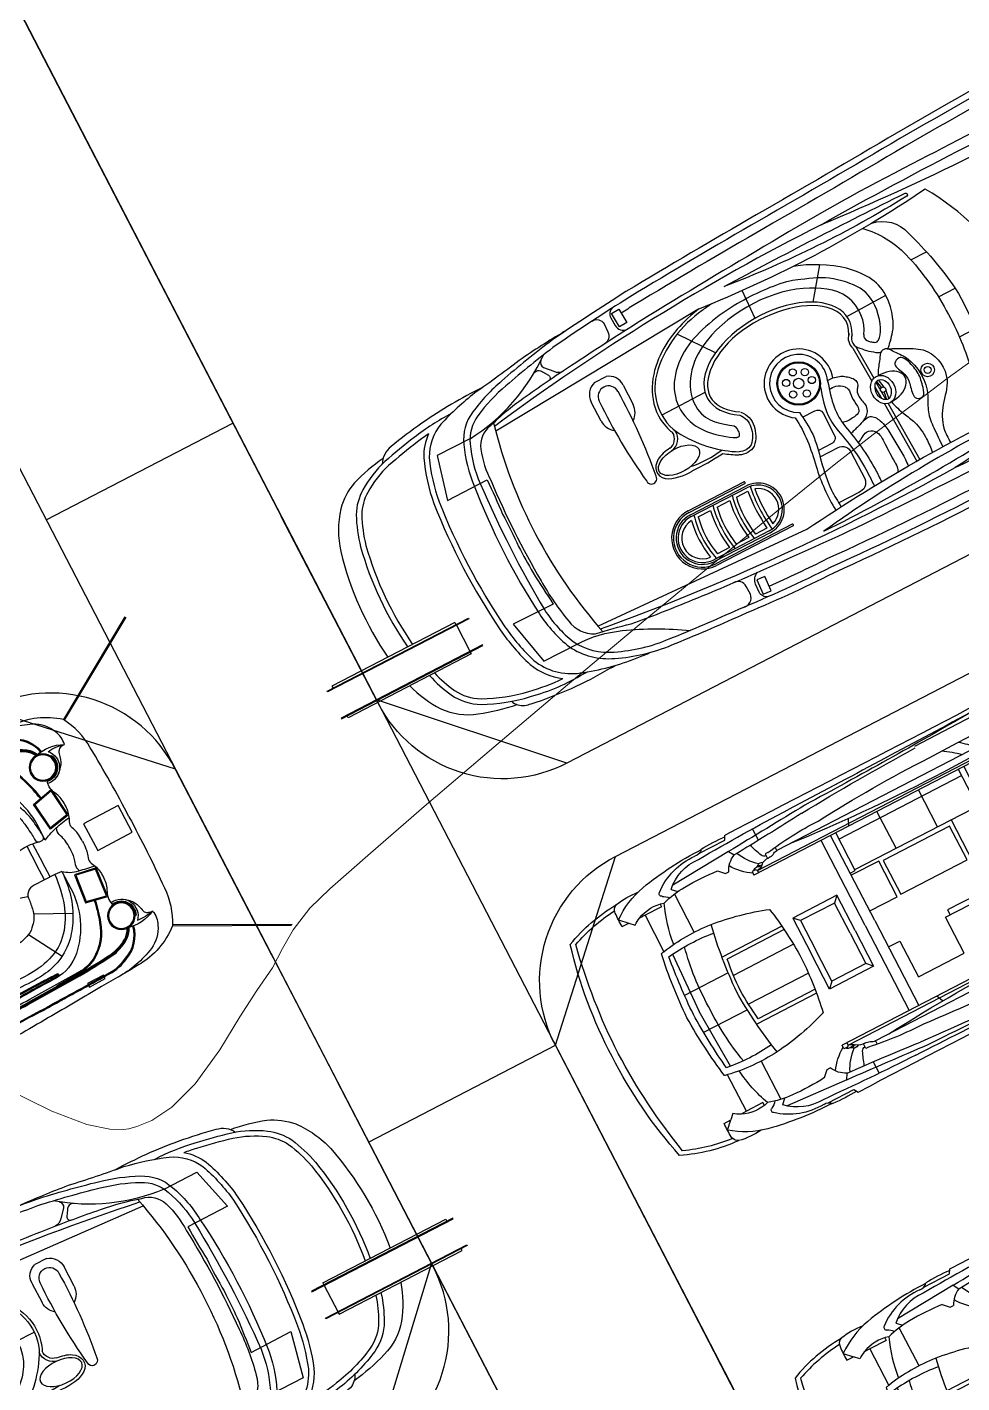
# Model space of a CAD drawing. Header units: metres. Extents: x 2662 to 3279, y 1027 to 1511.
# Drawn here: x 3047.44 to 3060.78, y 1289.67 to 1309.01 of the extents above; entities that cross this region are included whole.
import ezdxf

# ---------------------------------------------------------------- set-up
doc = ezdxf.new("R2010")
doc.units = ezdxf.units.M
doc.header["$LTSCALE"] = 1000
for name, color, linetype in [('01 main point', 1, 'Continuous'), ('furniture', 6, 'Continuous'), ('Layer13', 4, 'Continuous')]:
    doc.layers.add(name, color=color, linetype=linetype)
doc.layers.add('CONT-MNR', color=252, linetype='Continuous', lineweight=9)

# ---------------------------------------------------------------- blocks, each defined once
blk = doc.blocks.new('A$C8620f102')
for p, q in [((3.364, 3.392), (3.862, 3.115)), ((3.137, 3.19), (3.391, 2.692)), ((2.24, 2.828), (2.551, 2.828)), ((2.247, 2.735), (2.551, 2.735)), ((2.782, 2.828), (2.551, 2.828)), ((2.783, 2.735), (2.551, 2.735)), ((1.268, 1.921), (1.262, 1.909)), ((3.833, 1.921), (3.84, 1.909)), ((0, 0.057), (0.887, 1.52)), ((0.013, 0.049), (0.9, 1.512)), ((4.2, 1.513), (4.993, 0)), ((4.214, 1.52), (5.002, 0.016))]:
    blk.add_line(p, q)
for points in [[(2.551, 1.341, -0.01736), (1.42, 1.368, -0.12634), (0.887, 1.52, -0.172899), (0.62, 2.207, -0.013884), (0.596, 2.82, -0.008973), (0.555, 3.695, -0.01509), (0.528, 4.697, 0.002245), (0.518, 6.241, -0.003342), (0.514, 7.955, -0.016984), (0.549, 9.103, -0.024546), (0.644, 9.964, -0.067942), (0.894, 11.047, -0.033948), (1.197, 11.753, -0.022001), (1.533, 12.382, -0.042872), (1.956, 12.94, -0.059514), (2.26, 13.208, -0.046364), (2.433, 13.309, -0.104882), (2.551, 13.341, -0.104882)], [(2.551, 1.341, 0.01736), (3.681, 1.368, 0.12634), (4.214, 1.52, 0.172899), (4.481, 2.207, 0.013884), (4.505, 2.82, 0.008973), (4.546, 3.695, 0.01509), (4.573, 4.697, -0.002245), (4.583, 6.241, 0.003342), (4.587, 7.955, 0.016984), (4.552, 9.103, 0.024546), (4.457, 9.964, 0.067942), (4.207, 11.047, 0.033948), (3.904, 11.753, 0.022001), (3.568, 12.382, 0.042872), (3.145, 12.94, 0.059514), (2.841, 13.208, 0.046364), (2.668, 13.309, 0.104882), (2.551, 13.341, 0.104882)], [(4.42, 3.757, -0.006425), (4.432, 4.701, -0.002217), (4.442, 6.243, 0.003368), (4.453, 7.97, 0.024633), (4.433, 9.058, 0.015037), (4.344, 9.773, 0.025439), (4.276, 10.169, 0.013843), (4.084, 10.982, 0.040266), (3.784, 11.705, 0.016729), (3.412, 12.335, 0.029739), (2.935, 12.908, -0.01525), (2.678, 13.147, 0.132389), (2.623, 13.181, 0.028442), (2.599, 13.188, 0.028442)], [(4.406, 3.757, -0.006424), (4.418, 4.702, -0.002217), (4.429, 6.243, 0.003368), (4.439, 7.97, 0.024633), (4.419, 9.057, 0.015038), (4.331, 9.771, 0.025461), (4.263, 10.166, 0.013839), (4.071, 10.978, 0.040238), (3.772, 11.698, 0.016715), (3.4, 12.327, 0.029693), (2.925, 12.898, -0.015234), (2.668, 13.137, 0.134036), (2.619, 13.168, 0.024879), (2.599, 13.174, 0.024879)], [(0.842, 9.12), (0.822, 8.712), (0.812, 8.241), (0.817, 7.472), (0.817, 6.417), (0.837, 4.724, -0.002601), (0.857, 3.805, 0.004411), (0.873, 3.024, 0.013009), (0.91, 2.487, 0.113396), (1.012, 2.2, 0.146005), (1.152, 2.079, 1.595219)], [(0.855, 9.119), (0.836, 8.712), (0.826, 8.241), (0.831, 7.472), (0.831, 6.417), (0.851, 4.724, -0.002601), (0.871, 3.805, 0.004411), (0.887, 3.024, 0.013003), (0.923, 2.488, 0.113337), (1.023, 2.207, 0.144821), (1.155, 2.093, 0.138987)], [(0.869, 9.119), (0.85, 8.711), (0.84, 8.24), (0.845, 7.472), (0.845, 6.417), (0.864, 4.725, -0.002601), (0.885, 3.806, 0.00441), (0.901, 3.025, 0.012997), (0.937, 2.49, 0.113276), (1.035, 2.215, 0.142458), (1.159, 2.106, 0.142458)], [(4.232, 9.119), (4.251, 8.711), (4.261, 8.24), (4.256, 7.472), (4.256, 6.417), (4.237, 4.725, 0.002601), (4.217, 3.806, -0.00441), (4.2, 3.025, -0.012997), (4.164, 2.49, -0.113276), (4.066, 2.215, -0.142458), (3.942, 2.106, -0.142458)], [(4.246, 9.119), (4.265, 8.712), (4.275, 8.241), (4.27, 7.472), (4.27, 6.417), (4.25, 4.724, 0.002601), (4.23, 3.805, -0.004411), (4.214, 3.024, -0.013003), (4.178, 2.488, -0.113337), (4.078, 2.207, -0.144821), (3.946, 2.093, -0.138987)], [(4.259, 9.12), (4.279, 8.712), (4.289, 8.241), (4.284, 7.472), (4.284, 6.417), (4.264, 4.724, 0.002601), (4.244, 3.805, -0.004411), (4.228, 3.024, -0.013009), (4.191, 2.487, -0.113396), (4.089, 2.2, -0.146005), (3.949, 2.079, -1.595219)], [(4.204, 9.117), (4.224, 8.711), (4.233, 8.24), (4.228, 7.472), (4.228, 6.417), (4.209, 4.725, 0.002601), (4.189, 3.806, -0.00441), (4.172, 3.026, -0.002867), (4.167, 2.908, -0.002867)], [(2.285, 2.551), (2.035, 2.551, -0.202722), (1.176, 2.918, -0.178768), (1.002, 3.337, 0.010028), (0.983, 4.195, -0.005356), (0.971, 5.613, -0.016605), (0.989, 6.759, 0.018921), (1.004, 7.948, -0.925873), (1.05, 7.955, -0.041202), (1.07, 7.744, -0.024461), (1.071, 7.062, 0.012888), (1.079, 5.748, -0.019359), (1.064, 4.979, 0.002375), (1.046, 4.09, -0.006386), (1.051, 3.524, -0.013656), (1.048, 3.297, -0.862706), (1.005, 3.292, 0.648089)], [(2.792, 2.551), (3.066, 2.551, 0.202722), (3.925, 2.918, 0.178768), (4.099, 3.337, -0.010028), (4.118, 4.195, 0.005356), (4.13, 5.613, 0.016605), (4.112, 6.759, -0.018921), (4.097, 7.948, 0.925873), (4.051, 7.955, 0.041202), (4.031, 7.744, 0.024461), (4.03, 7.062, -0.012888), (4.022, 5.748, 0.019359), (4.037, 4.979, -0.002375), (4.055, 4.09, 0.006386), (4.05, 3.524, 0.013656), (4.053, 3.297, 0.862706), (4.096, 3.292, -0.648089)], [(4.083, 3.295, 0.016488), (4.086, 3.337, -0.010023), (4.104, 4.196, 0.005356), (4.116, 5.613, 0.016607), (4.098, 6.758, -0.018921), (4.084, 7.949, -0.01143), (4.084, 7.949, 0.913283), (4.065, 7.953, 0.041174), (4.045, 7.744, 0.024478), (4.044, 7.062, -0.012889), (4.036, 5.748, 0.019362), (4.051, 4.98, -0.002377), (4.069, 4.09, 0.006391), (4.064, 3.524, 0.013664), (4.067, 3.297, -0.000701), (4.067, 3.297, 0.819976), (4.083, 3.295, 0.819976)], [(2.792, 2.551), (2.783, 2.661), (2.781, 2.994, -0.448043), (2.937, 3.153, 0.025561), (3.107, 3.181, 0.15676), (3.276, 3.282, 0.144288), (3.367, 3.398, 0.079427), (3.428, 3.671, 0.054179), (3.412, 3.985, 0.127294), (3.311, 4.217, -0.025195), (3.198, 4.347, 0.112656), (3.079, 4.409, 0.061652), (2.913, 4.434, -0.222278), (2.786, 4.49, -0.049109), (2.701, 4.591, -0.09997), (2.635, 4.717, -0.045992), (2.606, 4.926), (2.6, 5.036)], [(0.682, 3.757, -0.002942), (0.692, 3.07, 0.002013), (0.701, 2.633, 0.130442), (0.778, 2.321, 0.261246), (1.143, 2.01, 0.209197)], [(0.695, 3.757, -0.002941), (0.705, 3.07, 0.002014), (0.715, 2.633, 0.130992), (0.791, 2.327, 0.261832), (1.146, 2.024, 0.261832)], [(4.406, 3.757, 0.002941), (4.396, 3.07, -0.002014), (4.386, 2.633, -0.130992), (4.31, 2.327, -0.261832), (3.955, 2.024, -0.261832)], [(4.42, 3.757, 0.002942), (4.41, 3.07, -0.002013), (4.4, 2.633, -0.130442), (4.323, 2.321, -0.261246), (3.958, 2.01, -0.209197)], [(1.73, 2.337, -0.043334), (1.415, 2.417, -0.18333), (0.998, 2.737, -0.123985), (0.911, 3.114, 0.015377), (0.892, 3.387)], [(3.371, 2.337, 0.043334), (3.687, 2.417, 0.18333), (4.103, 2.737, 0.123985), (4.19, 3.114, -0.015377), (4.209, 3.387)], [(1.727, 2.323, -0.043195), (1.41, 2.404, -0.183415), (0.986, 2.73, -0.094511), (0.901, 3.02)], [(3.374, 2.323, 0.043195), (3.691, 2.404, 0.183415), (4.115, 2.73, 0.094511), (4.2, 3.02)], [(1.205, 1.672, -0.164393), (0.99, 1.699, -0.188684), (0.742, 1.936, -0.10758), (0.602, 2.549)], [(3.896, 1.672, 0.164393), (4.111, 1.699, 0.188684), (4.359, 1.936, 0.10758), (4.499, 2.549)]]:
    blk.add_lwpolyline(points, format="xyb")
for points in [[(4.389, 2.721), (4.379, 2.721), (4.379, 2.976), (4.394, 2.976)], [(4.408, 2.976), (4.433, 2.976), (4.433, 2.721), (4.402, 2.721)]]:
    blk.add_lwpolyline(points)
for points in [[(2.125, 2.097), (2.184, 2.415), (1.757, 2.461), (1.687, 2.14)], [(2.113, 2.112), (2.168, 2.403), (1.768, 2.446), (1.703, 2.153)], [(2.976, 2.097), (2.917, 2.415), (3.344, 2.461), (3.414, 2.14)], [(2.988, 2.112), (2.933, 2.403), (3.333, 2.446), (3.398, 2.153)], [(2.333, 1.403), (2.333, 1.961), (2.768, 1.961), (2.768, 1.403)]]:
    blk.add_lwpolyline(points, close=True)
for centre, radius in [((1.354, 2.097), 0.196), ((1.354, 2.097), 0.182), ((3.747, 2.097), 0.196), ((3.747, 2.097), 0.182)]:
    blk.add_circle(centre, radius)
for centre, radius, start, end in [((4.788, 3.778), 2.009, 160.8995, 198.3721), ((1.354, 2.097), 0.238, 225.7726, 10.6742), ((1.354, 2.097), 0.21, 243.7243, 10.6742), ((3.747, 2.097), 0.238, 169.3258, 314.2274), ((3.747, 2.097), 0.21, 169.3258, 296.2757), ((1.773, 1.953), 0.633, 165.9957, 206.3313), ((3.328, 1.953), 0.633, 333.6687, 14.0043), ((1.816, 1.84), 0.633, 172.1254, 195.3579), ((3.285, 1.84), 0.633, 344.6421, 7.8746)]:
    blk.add_arc(centre, radius, start, end)
for points in [[(2.792, 2.551), (3.104, 2.59), (3.448, 2.721), (3.695, 2.898), (3.897, 3.186), (3.973, 3.474), (3.978, 3.879), (3.938, 4.303), (3.781, 4.606), (3.483, 4.839), (3.19, 4.975), (2.852, 5.041), (2.6, 5.036)], [(1.719, 4.187), (1.769, 4.136), (1.758, 4.039), (1.69, 3.935), (1.643, 3.809), (1.632, 3.615), (1.665, 3.478), (1.765, 3.32), (1.859, 3.215), (2.02, 3.158), (2.135, 3.154), (2.214, 3.144), (2.243, 3.086), (2.247, 2.953), (2.254, 2.698), (2.263, 2.57), (2.121, 2.56), (1.855, 2.6), (1.661, 2.676), (1.456, 2.795), (1.284, 2.972), (1.172, 3.162), (1.1, 3.356), (1.057, 3.557), (1.054, 3.773), (1.093, 3.989), (1.154, 4.097), (1.241, 4.188), (1.404, 4.27), (1.512, 4.276), (1.647, 4.275), (1.721, 4.254), (1.719, 4.187), (1.654, 4.176), (1.508, 4.181), (1.383, 4.161), (1.27, 4.09), (1.194, 4), (1.156, 3.866), (1.146, 3.612), (1.19, 3.403), (1.259, 3.215), (1.338, 3.064), (1.416, 2.97), (1.532, 2.87), (1.69, 2.78), (1.816, 2.733), (1.966, 2.701), (2.092, 2.687), (2.182, 2.68), (2.249, 2.672), (2.268, 2.634)], [(2.285, 2.551), (2.245, 2.458), (2.204, 2.333), (2.16, 2.098)], [(2.792, 2.551), (2.856, 2.458), (2.897, 2.333), (2.941, 2.098)], [(2.551, 2.09), (2.435, 2.096), (2.358, 2.113), (2.259, 2.137), (2.176, 2.105), (1.995, 2.067), (1.801, 2.095), (1.703, 2.137), (1.639, 2.146), (1.547, 2.133)], [(2.551, 2.09), (2.666, 2.096), (2.743, 2.113), (2.842, 2.137), (2.925, 2.105), (3.106, 2.067), (3.3, 2.095), (3.399, 2.137), (3.462, 2.146), (3.554, 2.133)], [(1.532, 1.939), (1.472, 1.874), (1.333, 1.805), (1.252, 1.781), (1.213, 1.726), (1.205, 1.672)], [(3.569, 1.939), (3.629, 1.874), (3.768, 1.805), (3.849, 1.781), (3.888, 1.726), (3.896, 1.672)]]:
    blk.add_spline(points, degree=3)
for points, knots in [([(2.783, 2.661), (3.098, 2.685), (3.381, 2.768), (3.801, 3.136), (3.877, 3.417), (3.866, 4.031), (3.863, 4.353), (3.503, 4.749), (3.201, 4.892), (2.816, 4.936), (2.715, 4.932), (2.606, 4.926)], [0, 0, 0, 0, 0.0684102, 0.0684102, 0.1368204, 0.1368204, 0.2052306, 0.2052306, 0.2736407, 0.2736407, 0.2974604, 0.2974604, 0.2974604, 0.2974604]), ([(2.551, 2.297), (2.512, 2.298), (2.446, 2.299), (2.351, 2.319), (2.271, 2.356), (2.221, 2.334), (2.203, 2.325)], [0, 0, 0, 0, 0.00840925, 0.01405459, 0.02148076, 0.02583256, 0.02583256, 0.02583256, 0.02583256]), ([(2.551, 2.297), (2.589, 2.298), (2.655, 2.299), (2.75, 2.319), (2.83, 2.356), (2.88, 2.334), (2.898, 2.325)], [0, 0, 0, 0, 0.00840925, 0.01405459, 0.02148076, 0.02583256, 0.02583256, 0.02583256, 0.02583256])]:
    blk.add_open_spline(points, degree=3, knots=knots)
blk = doc.blocks.new('A$C1fdb1adc')
for p, q in [((1.804, 10.228), (1.804, 10.477)), ((2.454, 10.334), (2.454, 10.602)), ((3.096, 10.337), (3.096, 10.596)), ((2.103, 9.045), (2.087, 9.677)), ((1.697, 8.711), (1.268, 9.041)), ((2.532, 8.958), (3.059, 8.979)), ((2.543, 8.913), (3.084, 8.934)), ((3.24, 9.054), (3.112, 9.03)), ((3.226, 9.018), (3.118, 8.997)), ((3.124, 8.981), (3.41, 8.992)), ((3.179, 8.937), (3.368, 8.945)), ((3.288, 9.055), (3.417, 9.035)), ((3.303, 9.02), (3.412, 9.002)), ((3.454, 8.948), (4.392, 8.984)), ((3.474, 8.995), (4.39, 9.03)), ((1.522, 7.869), (1.086, 7.889)), ((1.699, 7.141), (1.211, 6.778)), ((4.375, 6.988), (4.375, 5.76)), ((4.401, 6.988), (4.401, 5.76)), ((2.131, 6.749), (2.136, 6.052)), ((3.521, 5.76), (3.521, 6.653)), ((3.547, 5.76), (3.547, 6.653)), ((3.406, 2.071), (3.438, 2.071)), ((3.449, 2.071), (3.869, 2.071)), ((3.88, 2.071), (3.912, 2.071))]:
    blk.add_line(p, q)
for points in [[(0.006, 13.161, 0.000312), (0.102, 10.878, -0.003686), (0.218, 8.563, 0.005005), (0.336, 6.409, 0.009754), (0.465, 5.161, 0.018511), (0.652, 4.249, 0.0573), (0.855, 3.68, 0.192321), (1.209, 3.352, 0.082859), (1.802, 3.212, 0.052694), (3.849, 3.198, 0.08069), (4.466, 3.361, 0.17216), (4.909, 3.859, 0.085071), (5.113, 4.67, 0.010341), (5.192, 5.748, 0.016897), (5.263, 7.199, 0.012252), (5.326, 9.645, 0.004892)], [(0.098, 13.164, 0.000311), (0.193, 10.883, -0.003685), (0.309, 8.567, 0.005003), (0.428, 6.416, 0.009732), (0.556, 5.174, 0.018483), (0.741, 4.271, 0.05741), (0.937, 3.72, 0.193192), (1.243, 3.437, 0.083361), (1.81, 3.304, 0.033468), (3.84, 3.29, -0.000299), (3.84, 3.29, 0.080179), (4.425, 3.444, 0.171464), (4.825, 3.895, 0.0853), (5.021, 4.678, 0.010362), (5.1, 5.754, 0.016932), (5.171, 7.202, 0.012265), (5.234, 9.646, 0.004895)], [(5.007, 6.288, 0.010794), (5.04, 7.206, 0.012283), (5.103, 9.648, 0.0049), (5.136, 12.417, 0.016162), (5.124, 14.08, 0.001149), (5.08, 15.507, -0.000811), (5.08, 15.508, 0.051344), (4.86, 17.153, 0.067708), (4.494, 18.235, 0.057023), (3.946, 19.21, 0.030584), (3.212, 20.153, 0.030577), (2.806, 20.554, 0.132389), (2.72, 20.608, 0.196715), (2.449, 20.599, 0.056911), (2.071, 20.217, 0.022345), (1.466, 19.457, 0.037229), (0.8, 18.315, 0.065316), (0.373, 16.968, 0.034966), (0.239, 15.278, 0.009636), (0.229, 13.167, 0.000311), (0.324, 10.889, -0.003683), (0.44, 8.573, 0.005), (0.558, 6.426, 0.00171), (0.577, 6.208)], [(0.603, 12.835, 0.003995), (0.596, 10.873, 0.018481), (0.664, 8.588, 0.005802), (0.802, 6.412, 0.006333), (0.916, 5.235, 0.01214), (1.017, 4.406, 0.043691), (1.147, 3.813, 0.274814), (1.378, 3.537, 0.084876), (1.849, 3.458, 0.03319), (3.444, 3.436, 0.044814), (4.137, 3.521, 0.241664), (4.47, 3.774, -0.015339), (4.578, 4.294, 0.011087), (4.674, 5.17, 0.00765), (4.759, 6.285, 0.003871), (4.838, 7.77, 0.006192), (4.865, 10.086, 0.01722)], [(4.39, 3.859), (4.534, 7.139, -0.042807), (4.41, 11.049, 0.264766), (1.001, 10.873, -0.053572), (1.032, 7.201), (1.25, 3.842)], [(1.082, 9.973, -0.300716), (1.447, 10.371, -0.050731), (2.462, 10.603, -0.074951), (3.731, 10.492, -0.127388), (4.379, 10.126, -0.624328)], [(1.09, 9.824, -0.130906), (1.707, 10.202, -0.068666), (2.741, 10.345, -0.066905), (3.695, 10.243, -0.15432), (4.377, 9.876, -0.102278)], [(2.775, 9.344, 0.11852), (2.732, 9.403)], [(2.367, 8.99, 0.4732), (2.585, 9.002, 0.074396), (2.764, 9.204, 0.060015), (2.779, 9.238, 0.060015)], [(2.333, 8.959, 0.317045), (2.543, 8.913, 0.317045)], [(3.704, 7.785), (3.704, 8.073, -0.442089), (3.851, 8.207), (4.273, 8.207, -0.438787), (4.407, 8.04), (4.407, 7.719)], [(3.084, 7.823), (3.084, 8.019, -0.410961), (3.17, 8.109), (3.517, 8.109, -0.442082), (3.611, 8.012), (3.61, 7.805)], [(2.617, 7.075, -0.233956), (2.879, 7.149, -0.168876), (3.134, 7.019, -0.269477), (3.146, 6.77, -0.269477)], [(2.648, 7.041, -0.235042), (2.872, 7.104, -0.166668), (3.098, 6.99, -0.263842), (3.106, 6.791, -0.82603)], [(2.746, 6.897, -0.15585), (2.839, 6.915, -0.131968), (2.909, 6.897, -0.29627), (2.913, 6.854, -0.209719)], [(5.133, 6.209, -0.34058), (5.018, 6.124), (4.894, 6.129, -0.277987), (4.756, 6.235, -0.277987)], [(0.453, 6.129, 0.34058), (0.568, 6.044), (0.692, 6.049, 0.407011), (0.822, 6.183, 0.980624)], [(5.106, 5.819, 0.484081), (4.985, 5.999), (4.861, 5.997, 0.407011), (4.727, 5.867, 0.980624)], [(0.486, 5.787, -0.446629), (0.601, 5.919), (0.725, 5.917, -0.407011), (0.859, 5.787, -0.980624)], [(0.435, 5.412, 0.017721), (0.5, 4.655, -0.010616), (0.627, 3.829, 0.03964), (0.802, 3.195, 0.181904), (1.146, 2.829, 0.065618), (1.771, 2.663, 0.054443), (3.786, 2.675, 0.053321), (4.402, 2.82, 0.211406), (4.867, 3.326, 0.058348), (5.05, 4.147, 0.002016), (5.069, 4.357)], [(0.648, 4.881, 0.38077), (0.756, 4.865), (0.871, 4.971, 0.233822), (0.931, 5.092, 1.332745)], [(0.765, 4.709, -0.458631), (0.805, 4.826), (0.886, 4.878, -0.499288), (0.957, 4.854, -1.332745)], [(1.177, 3.467), (1.175, 2.943), (1.809, 2.777), (1.809, 3.416, -0.008573), (2.347, 3.385, -0.020193), (2.861, 3.375, 0.002111), (3.289, 3.387, 0.006341), (3.817, 3.437), (3.811, 2.799), (4.48, 2.943), (4.48, 3.477, -0.095069), (4.607, 4.138, -0.047929), (5.05, 5, 3.403026)], [(0.609, 3.961, 0.037954), (0.664, 2.959, 0.020014), (0.759, 2.417, 0.020014)], [(4.916, 2.412, 0.041021), (4.936, 2.503, 0.05466), (5.005, 3.727, 0.000223), (5.004, 3.825)], [(0.735, 3.396, 0.045512), (0.794, 2.77, 0.020521), (0.906, 2.241, 0.075815), (1.119, 1.776, 0.114138), (1.391, 1.527, 0.051879), (1.83, 1.372, 0.081444), (3.406, 1.311, 0.081444)], [(3.912, 1.401, 0.053784), (4.299, 1.549, 0.14991), (4.614, 1.864, 0.070882), (4.841, 2.541, 0.0701), (4.898, 3.363, 0.031662), (4.9, 3.426)], [(0.841, 2.975, 0.111575), (1.113, 2.758, 0.065966), (1.762, 2.585, 0.054479), (3.795, 2.597, 0.053587), (4.431, 2.747, 0.140212), (4.825, 3.07, 0.140212)], [(0.841, 2.974, 0.014257), (0.872, 2.784, 0.020505), (0.982, 2.261, 0.075496), (1.184, 1.82, 0.112912), (1.428, 1.597, 0.051408), (1.847, 1.449, 0.081884), (3.406, 1.39, 0.081884)], [(3.912, 1.482, 0.050886), (4.262, 1.619, 0.149374), (4.544, 1.9, 0.070899), (4.764, 2.556, 0.044955), (4.825, 3.068)], [(0.856, 2.236, 0.048909), (0.975, 1.714, 0.103348), (1.215, 1.37, 0.102809), (1.756, 1.09, 0.089228), (3.406, 0.991, 0.089228)], [(3.912, 1.084, 0.085341), (4.407, 1.326, 0.148467), (4.717, 1.764, 0.040934), (4.854, 2.321)]]:
    blk.add_lwpolyline(points, format="xyb")
for points in [[(0.833, 14.039, -0.03758), (0.768, 9.321, -0.018839), (0.787, 14.037, -0.974519)], [(4.512, 14.039, 0.02534), (4.726, 9.426, 0.03114), (4.558, 14.037, 0.974519)], [(4.474, 10.786, 0.043262), (4.671, 7.344, 0.028892), (4.52, 10.783, 0.974519)], [(0.968, 10.593, -0.047382), (0.916, 7.689, -0.0093), (0.921, 10.59, -0.974519)]]:
    blk.add_lwpolyline(points, format="xyb", close=True)
for points in [[(3.586, 5.76), (3.586, 6.653)], [(3.613, 5.76), (3.613, 6.653)], [(3.665, 6.458), (3.665, 6.643)], [(4.257, 6.643), (4.257, 6.458)], [(4.309, 6.653), (4.309, 5.76)], [(4.336, 6.653), (4.336, 5.76)], [(3.665, 6.149), (3.665, 6.352)], [(4.257, 6.352), (4.257, 6.149)], [(3.665, 5.846), (3.665, 6.043)], [(4.257, 6.043), (4.257, 5.846)], [(1.501, 5.759), (1.812, 5.759)], [(1.281, 5.413), (1.281, 5.6)], [(1.814, 5.244), (1.507, 5.244)], [(3.406, 2.071), (3.406, 0.095), (3.438, 0.095)], [(3.912, 2.071), (3.912, 0.095), (3.88, 0.095)]]:
    blk.add_lwpolyline(points)
for points in [[(0.517, 6.082), (0.509, 6.204), (0.73, 6.218), (0.738, 6.097)], [(5.069, 6.162), (5.077, 6.284), (4.856, 6.298), (4.848, 6.177)], [(3.438, 2.271), (3.449, 2.271), (3.449, 0), (3.438, 0)], [(3.88, 2.271), (3.869, 2.271), (3.869, 0), (3.88, 0)]]:
    blk.add_lwpolyline(points, close=True)
for centre, radius in [((3.308, 9.717), 0.096), ((3.308, 9.717), 0.0501), ((3.265, 9.024), 0.039), ((2.633, 7.994), 0.31), ((2.633, 7.994), 0.297), ((2.53, 8.146), 0.0513), ((2.676, 8.184), 0.0513), ((2.453, 7.992), 0.0513), ((2.633, 7.994), 0.074), ((2.813, 8.032), 0.0513), ((2.544, 7.839), 0.0513), ((2.735, 7.852), 0.0513)]:
    blk.add_circle(centre, radius)
for centre, radius, start, end in [((33.425, 9.028), 32.658, 179.4859, 189.1088), ((-30.132, 8.42), 34.872, 352.5053, 1.6533), ((2.633, 7.994), 0.493, 71.8338, 326.9852), ((2.633, 7.994), 0.415, 67.868, 334.1039), ((3.961, 6.653), 0.375, 0, 180), ((3.961, 6.653), 0.348, 0, 180), ((4.388, 6.988), 0.0131, 0, 180), ((3.961, 6.653), 0.296, 18.462, 161.538), ((1.297, 6.317), 1.697, 351.9211, 9.0998), ((3.534, 6.653), 0.0131, 0, 180), ((3.961, 9.045), 2.367, 261.6236, 278.3764), ((3.961, 9.045), 2.42, 262.9742, 277.0258), ((3.961, 9.045), 2.315, 263.0343, 276.9657), ((-0.718, 6.148), 3.762, 358.8508, 6.4817), ((3.961, 8.053), 1.674, 257.9895, 282.0105), ((3.961, 8.053), 1.622, 259.4849, 280.5151), ((3.961, 8.053), 1.727, 260.13, 279.87), ((2.445, 5.912), 0.21, 8.0145, 96.0139), ((2.445, 5.912), 0.164, 8.0145, 96.0139), ((3.961, 7.687), 1.618, 257.5652, 282.4348), ((3.961, 7.687), 1.566, 259.1023, 280.8977), ((3.961, 7.687), 1.67, 259.7939, 280.2061), ((3.961, 7.187), 1.373, 257.553, 282.447), ((1.491, 5.541), 0.218, 87.3011, 164.289), ((1.549, 5.502), 0.15, 90, 270), ((1.769, -2.407), 8.063, 82.1262, 91.562), ((1.812, 5.502), 0.257, 35.541, 90), ((3.961, 5.76), 0.44, 180, 0), ((3.961, 5.76), 0.414, 180, 0), ((3.961, 5.76), 0.375, 180, 0), ((3.961, 7.187), 1.426, 255.8548, 284.1452), ((3.961, 5.76), 0.348, 180, 0), ((3.961, 5.76), 0.296, 184.2079, 355.7921), ((3.961, 7.187), 1.478, 258.4801, 281.5199), ((1.773, 13.127), 7.778, 268.3516, 278.1346), ((2.874, 5.503), 0.0761, 270, 90), ((1.507, 5.479), 0.235, 196.0917, 270), ((1.806, 5.508), 0.265, 271.6761, 323.987), ((-1.569, 3.245), 2.755, 4.6292, 38.2236), ((2.783, 10.653), 6.981, 256.3027, 284.2355), ((1.082, 2.474), 0.328, 189.9258, 240.7942), ((4.682, 2.504), 0.252, 291.8513, 338.4842)]:
    blk.add_arc(centre, radius, start, end)
for centre, major_axis, ratio, start_param, end_param in [((3.265, 9.064), (0.022, -0.32), 0.64807, 1.506235, 4.689786), ((2.183, 7.895), (-0.039, 1.154), 0.573037, -0.3399, 3.860158), ((3.265, 9.024), (-0.212, -0.004), 0.793255, -3.141592653589793, 3.141592653589793)]:
    blk.add_ellipse(centre, major_axis=major_axis, ratio=ratio, start_param=start_param, end_param=end_param)
blk.add_ellipse((2.82, 5.975), major_axis=(-0.014, 0.324), ratio=0.522227)
for points in [[(2.775, 9.344), (2.907, 9.612), (3.077, 9.838), (3.559, 9.898), (3.85, 9.687), (4.152, 9.541), (4.379, 9.531)], [(2.839, 9.399), (3.017, 9.526), (3.634, 9.551), (3.845, 9.451), (4.081, 9.416), (4.381, 9.405)], [(3.076, 9.529), (3.289, 9.574), (3.502, 9.542), (3.612, 9.48), (3.593, 9.389), (3.513, 9.372), (3.317, 9.408), (3.17, 9.383), (3.008, 9.346), (2.966, 9.434), (3.076, 9.529)], [(2.439, 9.141), (2.469, 9.127), (2.555, 9.157), (2.593, 9.2), (2.62, 9.263), (2.607, 9.292)], [(2.783, 8.381), (2.787, 8.462), (2.811, 8.556), (2.848, 8.627), (2.895, 8.682), (2.968, 8.737), (3.044, 8.731), (3.087, 8.699), (3.177, 8.672), (3.259, 8.682), (3.338, 8.699), (3.427, 8.683), (3.485, 8.636), (3.537, 8.549), (3.574, 8.445), (3.593, 8.387), (3.61, 8.33)], [(3.537, 8.549), (3.523, 8.684), (3.641, 8.783), (3.857, 8.825), (4.299, 8.847), (4.398, 8.844)], [(3.778, 8.36), (3.733, 8.446), (3.694, 8.534), (3.744, 8.648), (3.97, 8.692), (4.26, 8.695), (4.357, 8.689), (4.406, 8.672)], [(2.804, 8.253), (3.293, 8.158), (3.688, 8.228), (4.119, 8.281), (4.428, 8.281)]]:
    blk.add_spline(points, degree=3)
for points, knots in [([(2.732, 9.403), (2.693, 9.441), (2.594, 9.525), (2.524, 9.575), (2.339, 9.672), (2.09, 9.677), (1.84, 9.677), (1.647, 9.531), (1.327, 9.18), (1.178, 8.89), (1.121, 8.714), (1.118, 8.704), (1.115, 8.693)], [2.846441, 2.846441, 2.846441, 2.846441, 2.990261, 2.990261, 3.141593, 3.141593, 3.141593, 3.580364, 3.580364, 4.019134, 4.019134, 4.046654, 4.046654, 4.046654, 4.046654]), ([(2.212, 9.467), (2.019, 9.483), (1.898, 9.451), (1.674, 9.289), (1.545, 9.149), (1.397, 8.904), (1.333, 8.708), (1.27, 8.543), (1.24, 8.388), (1.207, 7.994), (1.207, 7.703), (1.306, 7.105), (1.402, 6.795), (1.849, 6.341), (2.116, 6.269), (2.576, 6.43), (2.769, 6.608), (2.913, 6.854)], [3.147514, 3.147514, 3.147514, 3.147514, 3.45455, 3.45455, 3.761587, 3.761587, 4.068623, 4.068623, 4.37566, 4.37566, 4.989733, 4.989733, 5.735714, 5.735714, 6.481696, 6.481696, 6.927739, 6.927739, 6.927739, 6.927739]), ([(2.839, 9.399), (2.81, 9.376), (2.757, 9.347), (2.759, 9.233), (2.887, 9.169), (2.975, 9.089), (3.044, 9.057), (3.055, 9.052)], [0, 0, 0, 0, 0.00702284, 0.01287079, 0.02179509, 0.03700693, 0.03997578, 0.03997578, 0.03997578, 0.03997578]), ([(2.439, 9.141), (2.3, 9.242), (2.054, 9.278), (1.667, 9.081), (1.555, 8.894), (1.248, 8.184), (1.286, 7.488), (1.69, 6.725), (1.98, 6.507), (2.536, 6.574), (2.638, 6.761), (2.746, 6.897)], [-0.367594, -0.367594, -0.367594, -0.367594, 0.257255, 0.257255, 0.882103, 0.882103, 2.277864, 2.277864, 3.184075, 3.184075, 3.889335, 3.889335, 3.889335, 3.889335]), ([(3.418, 9.026), (3.417, 9.079), (3.336, 9.142), (3.152, 9.122), (3.098, 9.053), (3.131, 8.947), (3.235, 8.897), (3.383, 8.941), (3.419, 8.988), (3.418, 9.026)], [-3.141593, -3.141593, -3.141593, -3.141593, -1.459225, -1.459225, 0.223142, 0.223142, 1.905509, 1.905509, 3.141593, 3.141593, 3.141593, 3.141593]), ([(3.475, 9.048), (3.557, 9.07), (3.703, 9.124), (3.912, 9.233), (4.149, 9.259), (4.315, 9.244), (4.384, 9.236)], [0.07194734, 0.07194734, 0.07194734, 0.07194734, 0.08982108, 0.10451724, 0.12676268, 0.14266988, 0.14266988, 0.14266988, 0.14266988]), ([(2.344, 8.95), (2.178, 9.045), (2.003, 9.012), (1.621, 8.605), (1.505, 8.021), (1.712, 7.057), (2.01, 6.744), (2.393, 6.815), (2.514, 6.909), (2.609, 7.065)], [-0.3399, -0.3399, -0.3399, -0.3399, 0.518013, 0.518013, 1.873476, 1.873476, 3.228939, 3.228939, 3.860158, 3.860158, 3.860158, 3.860158]), ([(2.908, 8.344), (2.906, 8.38), (2.902, 8.458), (2.956, 8.548), (3.05, 8.601), (3.166, 8.565), (3.278, 8.596), (3.403, 8.584), (3.422, 8.47), (3.435, 8.379), (3.421, 8.315), (3.416, 8.291)], [0.00070123, 0.00070123, 0.00070123, 0.00070123, 0.00865308, 0.01860273, 0.02265817, 0.03257423, 0.04377788, 0.05027173, 0.05748162, 0.06657612, 0.07211418, 0.07211418, 0.07211418, 0.07211418]), ([(2.789, 8.379), (3.075, 8.294), (3.261, 8.255), (3.716, 8.354), (3.981, 8.4), (4.293, 8.402), (4.358, 8.401), (4.421, 8.399)], [0, 0, 0, 0, 0.0550678, 0.0550678, 0.1101356, 0.1101356, 0.1245959, 0.1245959, 0.1245959, 0.1245959]), ([(3.006, 7.813), (3.127, 7.829), (3.382, 7.861), (3.776, 7.764), (4.144, 7.697), (4.382, 7.717), (4.473, 7.724)], [0.0009863, 0.0009863, 0.0009863, 0.0009863, 0.0287123, 0.0593168, 0.0928764, 0.1137579, 0.1137579, 0.1137579, 0.1137579]), ([(3.047, 7.726), (3.302, 7.753), (3.533, 7.723), (4.02, 7.629), (4.26, 7.615), (4.48, 7.633)], [0.0032436, 0.0032436, 0.0032436, 0.0032436, 0.063275, 0.063275, 0.1137579, 0.1137579, 0.1137579, 0.1137579]), ([(1.052, 7.412), (1.058, 7.357), (1.066, 7.302), (1.126, 6.908), (1.282, 6.521), (1.825, 6.044), (2.198, 5.97), (2.778, 6.341), (2.978, 6.552), (3.106, 6.791)], [4.985692, 4.985692, 4.985692, 4.985692, 5.104362, 5.104362, 5.865381, 5.865381, 6.430538, 6.430538, 6.927739, 6.927739, 6.927739, 6.927739]), ([(1.034, 7.219), (1.084, 6.946), (1.178, 6.669), (1.548, 6.187), (1.845, 5.978), (2.294, 6.019), (2.402, 6.058), (2.428, 6.075)], [5.11807, 5.11807, 5.11807, 5.11807, 5.691356, 5.691356, 6.239489, 6.239489, 6.418204, 6.418204, 6.418204, 6.418204]), ([(2.608, 5.935), (2.614, 5.859), (2.636, 5.778), (2.739, 5.601), (2.887, 5.58), (3.03, 5.775), (3.051, 5.939), (3.044, 6.072)], [1.638359, 1.638359, 1.638359, 1.638359, 2.363251, 2.363251, 3.720206, 3.720206, 4.993613, 4.993613, 4.993613, 4.993613])]:
    blk.add_open_spline(points, degree=3, knots=knots)
for points in [[(2.607, 9.292), (2.547, 9.368), (2.422, 9.435), (2.212, 9.467)], [(3.02, 6.573), (3.068, 6.636), (3.11, 6.701), (3.146, 6.769)]]:
    blk.add_open_spline(points, degree=3)
blk = doc.blocks.new('A$Cf6bfa866')
for points in [[(0.546, 8.531), (0.546, 3.439)], [(3.604, 8.531), (3.604, 3.439)], [(0.67, 3.065), (0.67, 8.503)], [(0.709, 8.469), (0.709, 2.987)], [(3.441, 8.469), (3.441, 2.987)], [(3.479, 3.065), (3.479, 8.503)], [(4.082, 6.788), (4.021, 6.788), (4.021, 5.866)], [(3.441, 6.357), (2.119, 6.357), (2.119, 6.272), (3.441, 6.272)], [(2.145, 6.272), (2.145, 5.851), (2.851, 5.851)], [(2.851, 4.302), (2.851, 6.357)], [(3.342, 4.302), (3.342, 6.272)], [(1.651, 4.219), (1.651, 4.403), (1.073, 4.403), (1.073, 5.139), (1.651, 5.139), (1.651, 5.73), (0.709, 5.73)], [(1.651, 5.67), (1.731, 5.67), (1.731, 5.211), (1.651, 5.211)], [(2.851, 5.633), (3.441, 5.633)], [(2.851, 4.964), (3.441, 4.964)], [(2.229, 4.219), (2.229, 4.661), (2.802, 4.661), (2.802, 4.219)], [(0.61, 4.552), (0.709, 4.508)], [(3.539, 4.552), (3.441, 4.508)], [(2.835, 4.219), (2.835, 4.302), (3.441, 4.302)], [(2.075, 4.219), (0.709, 4.219)], [(2.075, 4.067), (0.709, 4.067)], [(2.075, 4.219), (3.441, 4.219)], [(2.075, 4.067), (3.441, 4.067)], [(2.075, 3.907), (1.504, 3.907), (1.504, 3.197), (2.075, 3.197)], [(1.504, 3.907), (1.588, 3.823)], [(2.075, 3.907), (2.645, 3.907), (2.645, 3.197), (2.075, 3.197)], [(2.645, 3.907), (2.561, 3.823)], [(2.075, 3.823), (1.588, 3.823), (1.588, 3.281), (2.075, 3.281)], [(2.075, 3.823), (2.561, 3.823), (2.561, 3.281), (2.075, 3.281)], [(0.546, 3.439), (0.492, 3.439)], [(0.511, 3.311), (0.511, 3.268), (0.584, 3.268)], [(3.638, 3.311), (3.638, 3.268), (3.565, 3.268)], [(3.604, 3.439), (3.658, 3.439)], [(0.295, 3.274), (0.11, 3.274)], [(1.588, 3.281), (1.504, 3.197)], [(2.561, 3.281), (2.645, 3.197)], [(3.855, 3.274), (4.04, 3.274)], [(0.709, 3.065), (0.67, 3.065), (0.649, 3.044), (0.649, 2.987), (0.709, 2.987)], [(1.535, 3.007), (1.535, 2.046)], [(1.596, 3.014), (1.596, 2.099)], [(1.843, 3.036), (1.843, 2.07)], [(2.306, 3.036), (2.306, 2.07)], [(2.554, 3.014), (2.554, 2.099)], [(2.615, 3.007), (2.615, 2.046)], [(3.441, 3.065), (3.479, 3.065), (3.5, 3.044), (3.5, 2.987), (3.441, 2.987)], [(0.072, 2.434), (0.072, 2.848), (0.01, 2.883)], [(0.241, 2.819), (0.322, 2.869)], [(0.241, 2.819), (0.3, 1.894)], [(3.909, 2.819), (3.828, 2.869)], [(3.909, 2.819), (3.85, 1.894)], [(4.078, 2.434), (4.078, 2.848), (4.139, 2.883)], [(0.414, 2.553), (0.499, 2.638), (0.499, 2.69)], [(3.736, 2.553), (3.65, 2.638), (3.65, 2.69)], [(1.778, 2.021), (1.778, 1.317)], [(2.372, 2.021), (2.372, 1.317)], [(0.344, 1.845), (0.416, 1.917)], [(1.038, 1.858), (0.425, 1.858)], [(3.112, 1.858), (3.725, 1.858)], [(3.805, 1.845), (3.734, 1.917)], [(0.457, 1.608), (0.501, 1.608), (0.501, 1.345)], [(3.693, 1.608), (3.649, 1.608), (3.649, 1.345)], [(1.175, 1.435), (2.075, 1.399)], [(2.975, 1.435), (2.075, 1.399)], [(0.501, 1.345), (1.087, 1.345)], [(0.501, 1.345), (0.501, 1.256)], [(3.649, 1.345), (3.063, 1.345)], [(3.649, 1.345), (3.649, 1.256)], [(0.385, 0.978), (0.493, 1.086)], [(0.561, 1.154), (0.493, 1.086)], [(0.493, 0.979), (0.493, 1.086)], [(3.656, 1.086), (3.588, 1.154)], [(3.765, 0.978), (3.656, 1.086)], [(3.656, 0.979), (3.656, 1.086)]]:
    blk.add_lwpolyline(points)
blk.add_lwpolyline([(2.236, 5.787), (2.782, 5.787), (2.782, 4.722), (2.236, 4.722)], close=True)
for centre, radius, start, end in [((-895.48, 4.291), 895.492, 359.909954, 0.291206), ((899.63, 4.291), 895.492, 179.708794, 180.090046), ((-33.693, 6.76), 37.481, 358.8044, 2.52), ((-24.597, 5.912), 25.244, 354.8689, 5.1311), ((28.747, 5.912), 25.244, 174.8689, 185.1311), ((-400.02, 0.814), 400.132, 0.43596, 0.85555), ((-86.647, 2.665), 86.813, 0.94309, 2.72267), ((90.797, 2.665), 86.813, 177.27733, 179.05691), ((404.169, 0.814), 400.132, 179.14445, 179.56404), ((2.53, 5.446), 1.609, 38.6006, 48.1304), ((2.367, 5.295), 1.672, 32.0302, 42.2771), ((36.329, 6.52), 36.182, 181.0359, 183.9926), ((20.18, 5.864), 19.811, 179.6698, 184.9444), ((-16.031, 5.864), 19.811, 355.0556, 0.3302), ((-32.18, 6.52), 36.182, 356.0074, 358.9641), ((-456.062, -27.699), 457.322, 3.82641, 3.9864), ((5.369, 4.131), 4.926, 179.7136, 189.5902), ((-1.219, 4.131), 4.926, 350.4098, 0.2864), ((460.211, -27.699), 457.322, 176.0136, 176.17359), ((-34.798, 0.732), 35.185, 3.4827, 5.3306), ((38.948, 0.732), 35.185, 174.6694, 176.5173), ((34.068, 4.119), 33.968, 180.4399, 182.9194), ((-29.918, 4.119), 33.968, 357.0806, 359.5601), ((0.685, 3.445), 0.14, 182.6689, 214.6363), ((0.408, 3.296), 0.177, 357.6262, 23.2399), ((3.741, 3.296), 0.177, 156.7601, 182.3738), ((3.464, 3.445), 0.14, 325.3637, 357.3311), ((-0.631, 5.927), 2.944, 288.5325, 292.6208), ((0.003, 3.614), 0.769, 294.2847, 320.2914), ((0.47, 3.272), 0.0695, 297.1671, 356.3651), ((0.765, 3.275), 0.181, 175.5268, 218.3013), ((0.679, 3.146), 0.0875, 148.4432, 224.4108), ((0.672, 3.102), 0.0585, 128.3217, 211.2777), ((0.701, 3.075), 0.0786, 133.0409, 228.8163), ((0.504, 3.044), 0.168, 7.1184, 44.7611), ((3.646, 3.044), 0.168, 135.2389, 172.8816), ((3.449, 3.075), 0.0786, 311.1837, 46.9591), ((3.477, 3.102), 0.0585, 328.7223, 51.6783), ((3.385, 3.275), 0.181, 321.6987, 4.4732), ((3.471, 3.146), 0.0875, 315.5892, 31.5568), ((4.147, 3.614), 0.769, 219.7086, 245.7153), ((3.68, 3.272), 0.0695, 183.6349, 242.8329), ((4.78, 5.927), 2.944, 247.3792, 251.4675), ((-0.021, 3.422), 0.821, 303.1659, 328.0572), ((4.838, 1.695), 3.811, 160.6005, 173.6074), ((2.145, -1.801), 4.846, 90.8344, 100.7156), ((2.004, -1.801), 4.846, 79.2844, 89.1656), ((-0.689, 1.695), 3.811, 6.3926, 19.3995), ((4.171, 3.422), 0.821, 211.9428, 236.8341), ((4.005, 2.677), 3.98, 177.1859, 182.7152), ((0.657, 3.023), 0.369, 204.757, 244.6925), ((3.493, 3.023), 0.369, 295.3075, 335.243), ((0.145, 2.677), 3.98, 357.2848, 2.8141), ((3.667, 2.242), 3.268, 174.5306, 183.6478), ((0.482, 2.242), 3.268, 356.3522, 5.4694), ((-0.041, 2.389), 0.122, 348.9963, 54.8676), ((4.736, 2.466), 4.699, 179.801, 191.8796), ((1.061, 2.307), 0.984, 176.5858, 219.8357), ((0.845, 2.338), 0.703, 175.8815, 224.5785), ((3.305, 2.338), 0.703, 315.4215, 4.1185), ((3.089, 2.307), 0.984, 320.1643, 3.4142), ((-0.586, 2.466), 4.699, 348.1204, 0.199), ((4.19, 2.389), 0.122, 125.1324, 191.0037), ((1.85, 2.104), 1.446, 182.7822, 197.5804), ((3.644, 1.849), 2.606, 174.0367, 191.1474), ((2.367, 9.053), 7.057, 259.2583, 267.6272), ((4.079, 1.762), 2.922, 173.404, 187.6003), ((2.139, 5.716), 3.658, 261.4518, 268.9902), ((1.783, 9.053), 7.057, 272.3728, 280.7417), ((2.01, 5.716), 3.658, 271.0098, 278.5482), ((0.071, 1.762), 2.922, 352.3997, 6.596), ((0.506, 1.849), 2.606, 348.8526, 5.9633), ((2.3, 2.104), 1.446, 342.4196, 357.2178), ((0.644, 1.538), 0.308, 130.726, 151.7157), ((3.506, 1.538), 0.308, 28.2843, 49.274), ((0.337, 1.699), 0.0384, 215.2274, 337.8259), ((1.028, 1.5), 0.581, 163.2934, 204.8194), ((1.311, 3.72), 2.218, 247.7582, 263.4743), ((1.991, 5.568), 4.019, 258.0488, 271.19), ((2.158, 5.568), 4.019, 268.81, 281.9512), ((2.839, 3.72), 2.218, 276.5257, 292.2418), ((3.122, 1.5), 0.581, 335.1806, 16.7066), ((3.813, 1.699), 0.0384, 202.1741, 324.7726), ((1.444, 1.8), 1.341, 192.9825, 217.8257), ((1.294, 1.28), 1.139, 173.6571, 191.4932), ((2.226, 9.02), 7.715, 262.2263, 268.8791), ((1.924, 9.02), 7.715, 271.1209, 277.7737), ((2.705, 1.8), 1.341, 322.1743, 347.0175), ((2.855, 1.28), 1.139, 348.5068, 6.3429), ((0.989, 1.477), 0.536, 204.3184, 217.0653), ((3.644, 1.849), 2.606, 191.1474, 192.2071), ((2.29, 8.5), 7.3, 260.5899, 268.3104), ((1.86, 8.5), 7.3, 271.6896, 279.4101), ((0.506, 1.849), 2.606, 347.7929, 348.8526), ((3.122, 1.5), 0.581, 323.4357, 335.1806), ((0.279, 1.091), 0.108, 200.2996, 251.1423), ((2.62, 1.18), 2.444, 183.0792, 203.4839), ((2.788, 1.231), 2.555, 185.4476, 201.9844), ((0.301, 1.213), 0.231, 255.8394, 263.9905), ((0.413, 2.603), 1.626, 265.1767, 272.8139), ((3.736, 2.603), 1.626, 267.1861, 274.8233), ((1.362, 1.231), 2.555, 338.0156, 354.5524), ((1.53, 1.18), 2.444, 336.5161, 356.9208), ((3.87, 1.091), 0.108, 271.3123, 288.8577), ((3.87, 1.091), 0.108, 288.8577, 339.7004), ((2.018, 6.603), 6.603, 255.6277, 270.4951), ((2.13, 8.455), 8.357, 258.1808, 269.6201), ((2.019, 8.455), 8.357, 270.3799, 281.8192), ((2.132, 6.603), 6.603, 269.5049, 284.3723)]:
    blk.add_arc(centre, radius, start, end)

msp = doc.modelspace()

# ---------------------------------------------------------------- linework, layer by layer
at = {"elevation": -1}
for points in [[(3064.87, 1275.393), (3061.19, 1282.496), (3062.046, 1285.192), (3073.589, 1291.172), (3072.899, 1292.504), (3061.356, 1286.524), (3058.66, 1287.38), (3054.98, 1294.483), (3055.836, 1297.179), (3067.379, 1303.159), (3066.689, 1304.491), (3055.146, 1298.511), (3052.426, 1299.413), (3046.01, 1311.797), (3046.866, 1314.493), (3058.409, 1320.473), (3057.719, 1321.805), (3028.417, 1306.625)], [(3029.107, 1305.293), (3040.65, 1311.273), (3043.346, 1310.417), (3047.026, 1303.314), (3046.17, 1300.618), (3034.628, 1294.638), (3035.318, 1293.306), (3046.86, 1299.286), (3049.556, 1298.43), (3053.212, 1291.374), (3052.381, 1288.631), (3040.838, 1282.651), (3041.528, 1281.319), (3053.071, 1287.299), (3055.766, 1286.444), (3059.446, 1279.34), (3058.591, 1276.644)]]:
    msp.add_lwpolyline(points, dxfattribs=at)
at = {"layer": '01 main point'}
msp.add_line((3050.016, 1297.542, -0.512), (3079.917, 1239.828, -0.512), dxfattribs=at)
at = {"layer": '01 main point', "elevation": -0.512}
msp.add_lwpolyline([(3079.917, 1239.828), (3043.116, 1310.861), (3045.78, 1312.241), (3082.581, 1241.208)], dxfattribs=at)
msp.add_lwpolyline([(3079.917, 1239.828), (3043.116, 1310.861), (3045.78, 1312.241), (3082.581, 1241.208)], dxfattribs=at)
for points in [[(3050.936, 1295.767), (3049.556, 1298.43, 0.414214), (3046.86, 1299.286), (3035.318, 1293.306), (3034.628, 1294.638), (3046.17, 1300.618, 0.414214), (3047.026, 1303.314), (3045.646, 1305.978)], [(3056.36, 1291.819), (3054.98, 1294.483, -0.414214), (3055.836, 1297.179), (3067.379, 1303.159), (3066.689, 1304.491), (3055.146, 1298.511, -0.414214), (3052.45, 1299.366), (3051.07, 1302.03)], [(3057.146, 1283.78), (3055.766, 1286.444, 0.414214), (3053.071, 1287.299), (3041.528, 1281.319), (3040.838, 1282.651), (3052.381, 1288.631, 0.414214), (3053.236, 1291.327), (3051.856, 1293.991)], [(3062.57, 1279.832), (3061.19, 1282.496, -0.414214), (3062.046, 1285.192), (3073.589, 1291.172), (3072.899, 1292.504), (3061.356, 1286.524, -0.414214), (3058.66, 1287.38), (3057.28, 1290.043)]]:
    msp.add_lwpolyline(points, format="xyb", dxfattribs=at)
at = {"layer": 'CONT-MNR', "elevation": -4, "flags": 128}
msp.add_lwpolyline([(3060.998, 1304.307), (3060.57, 1303.998), (3060.094, 1303.639), (3059.512, 1303.199), (3058.98, 1302.784), (3058.212, 1302.164), (3057.275, 1301.394), (3056.234, 1300.53), (3055.154, 1299.626), (3054.102, 1298.737), (3053.142, 1297.919), (3052.341, 1297.227), (3051.763, 1296.716), (3051.475, 1296.442), (3051.24, 1296.132), (3051.089, 1295.864), (3050.943, 1295.59), (3050.723, 1295.265), (3050.48, 1294.891), (3050.191, 1294.417), (3049.842, 1293.933), (3049.508, 1293.599), (3049.221, 1293.409), (3049.009, 1293.323), (3048.897, 1293.293), (3048.812, 1293.281), (3048.623, 1293.285), (3048.297, 1293.354), (3047.795, 1293.545), (3047.083, 1293.897)], dxfattribs=at)
at = {"layer": 'Layer13'}
for p, q in [((3047.716, 1301.982, -0.512), (3050.38, 1303.362, -0.512)), ((3052.316, 1293.103, -0.512), (3054.98, 1294.483, -0.512))]:
    msp.add_line(p, q, dxfattribs=at)

# ---------------------------------------------------------------- block references
at = {"layer": 'furniture'}
for name, p, rotation in [('A$C1fdb1adc', (3050.142, 1302.588, -0.512), 297.387592239211), ('A$Cf6bfa866', (3058.042, 1289.976, -0.512), 297.3875922392131)]:
    msp.add_blockref(name, p, dxfattribs=dict(at, rotation=rotation))
at = {"layer": 'furniture', "xscale": -1}
for name, p, rotation in [('A$Cf6bfa866', (3056.744, 1292.48, -0.512), 297.3875922392126), ('A$C8620f102', (3048.889, 1300.625, 0.488), 117.8864966100289), ('A$C1fdb1adc', (3051.936, 1295.07, -0.512), 117.3875922391938)]:
    msp.add_blockref(name, p, dxfattribs=dict(at, rotation=rotation))

doc.saveas('drawing.dxf')
